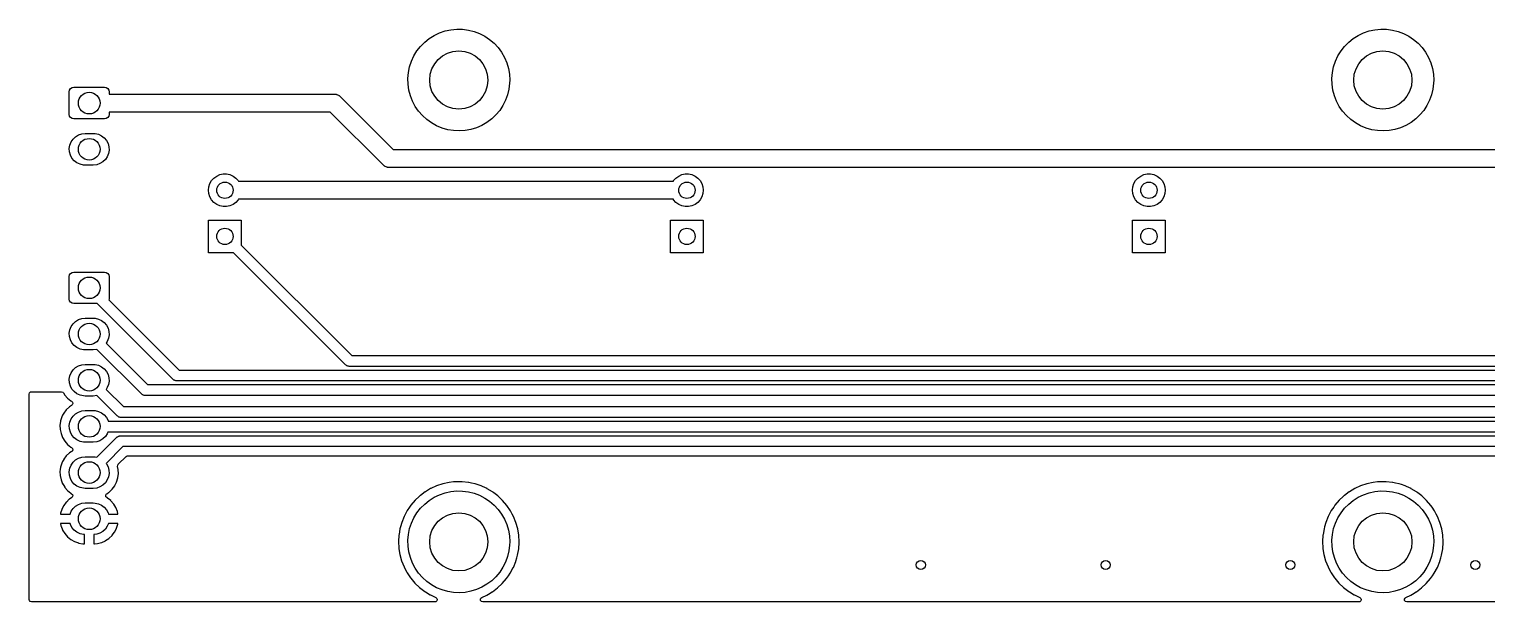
# Model space of a CAD drawing. Extents: x 14 to 417, y -139 to -108.
# Drawn here: x 14.5 to 94.6, y -139.2 to -107.7 of the extents above; entities that cross this region are included whole.
import ezdxf

# ---------------------------------------------------------------- set-up
doc = ezdxf.new("R2010")
doc.units = 0
doc.layers.add('BLACK', color=7, linetype='CONTINUOUS')

msp = doc.modelspace()

# ---------------------------------------------------------------- linework, layer by layer
at = {"layer": 'BLACK', "linetype": 'CONTINUOUS'}
for p, q in [((36.478, -108.208), (36.7511, -108.036)), ((36.7511, -108.036), (37.042, -107.898)), ((37.042, -107.898), (37.347, -107.793)), ((37.347, -107.793), (37.662, -107.724)), ((37.662, -107.724), (37.9827, -107.692)), ((37.9827, -107.692), (38.3051, -107.698)), ((38.3051, -107.698), (38.6247, -107.74)), ((38.6247, -107.74), (38.9373, -107.818)), ((38.9373, -107.818), (39.2389, -107.932)), ((39.2389, -107.932), (39.5253, -108.08)), ((39.5253, -108.08), (39.7929, -108.26)), ((87.278, -108.208), (87.5511, -108.036)), ((87.5511, -108.036), (87.842, -107.898)), ((87.842, -107.898), (88.147, -107.793)), ((88.147, -107.793), (88.462, -107.724)), ((88.462, -107.724), (88.7827, -107.692)), ((88.7827, -107.692), (89.1051, -107.698)), ((89.1051, -107.698), (89.4247, -107.74)), ((89.4247, -107.74), (89.7373, -107.818)), ((89.7373, -107.818), (90.0389, -107.932)), ((90.0389, -107.932), (90.3253, -108.08)), ((90.3253, -108.08), (90.5929, -108.26)), ((35.6323, -109.167), (35.8008, -108.892)), ((35.8008, -108.892), (35.9997, -108.638)), ((35.9997, -108.638), (36.2264, -108.409)), ((36.2264, -108.409), (36.478, -108.208)), ((39.7929, -108.26), (40.038, -108.469)), ((40.038, -108.469), (40.2574, -108.705)), ((40.2574, -108.705), (40.4483, -108.965)), ((40.4483, -108.965), (40.608, -109.245)), ((86.4323, -109.167), (86.6008, -108.892)), ((86.6008, -108.892), (86.7997, -108.638)), ((86.7997, -108.638), (87.0264, -108.409)), ((87.0264, -108.409), (87.278, -108.208)), ((90.5929, -108.26), (90.838, -108.469)), ((90.838, -108.469), (91.0574, -108.705)), ((91.0574, -108.705), (91.2483, -108.965)), ((91.2483, -108.965), (91.408, -109.245)), ((35.33, -110.081), (35.3954, -109.765)), ((35.3954, -109.765), (35.4966, -109.459)), ((35.4966, -109.459), (35.6323, -109.167)), ((40.608, -109.245), (40.7345, -109.542)), ((40.7345, -109.542), (40.826, -109.851)), ((86.13, -110.081), (86.1954, -109.765)), ((86.1954, -109.765), (86.2966, -109.459)), ((86.2966, -109.459), (86.4323, -109.167)), ((91.408, -109.245), (91.5345, -109.542)), ((91.5345, -109.542), (91.626, -109.851)), ((35.3014, -110.402), (35.33, -110.081)), ((35.3098, -110.724), (35.3014, -110.402)), ((40.826, -109.851), (40.8814, -110.168)), ((40.8814, -110.168), (40.9, -110.49)), ((40.9, -110.49), (40.8945, -110.666)), ((86.1014, -110.402), (86.13, -110.081)), ((86.1098, -110.724), (86.1014, -110.402)), ((91.626, -109.851), (91.6814, -110.168)), ((91.6814, -110.168), (91.7, -110.49)), ((91.7, -110.49), (91.6945, -110.666)), ((16.685, -111.14), (16.704, -111.044)), ((16.685, -112.38), (16.685, -111.14)), ((16.704, -111.044), (16.7582, -110.963)), ((16.7582, -110.963), (16.8393, -110.909)), ((16.8393, -110.909), (16.935, -110.89)), ((16.935, -110.89), (18.625, -110.89)), ((18.625, -110.89), (18.7207, -110.909)), ((18.7207, -110.909), (18.8018, -110.963)), ((18.8018, -110.963), (18.856, -111.044)), ((18.856, -111.044), (18.875, -111.14)), ((18.875, -111.14), (18.875, -111.26)), ((18.875, -111.26), (31.242, -111.26)), ((31.242, -111.26), (31.2481, -111.26)), ((31.2481, -111.26), (31.2985, -111.268)), ((31.2985, -111.268), (31.3494, -111.272)), ((31.3494, -111.272), (31.3683, -111.279)), ((31.3683, -111.279), (31.3882, -111.282)), ((31.3882, -111.282), (31.4344, -111.304)), ((31.4344, -111.304), (31.4821, -111.321)), ((31.4821, -111.321), (31.4983, -111.334)), ((31.4983, -111.334), (31.5165, -111.342)), ((31.5165, -111.342), (31.5547, -111.376)), ((31.5547, -111.376), (31.5956, -111.406)), ((35.3552, -111.043), (35.3098, -110.724)), ((35.437, -111.355), (35.3552, -111.043)), ((35.5541, -111.656), (35.437, -111.355)), ((40.7805, -111.299), (40.6697, -111.602)), ((40.8557, -110.986), (40.7805, -111.299)), ((40.8945, -110.666), (40.8557, -110.986)), ((86.1552, -111.043), (86.1098, -110.724)), ((86.237, -111.355), (86.1552, -111.043)), ((86.3541, -111.656), (86.237, -111.355)), ((91.5805, -111.299), (91.4697, -111.602)), ((91.6557, -110.986), (91.5805, -111.299)), ((91.6945, -110.666), (91.6557, -110.986)), ((31.5956, -111.406), (34.4971, -114.308)), ((35.705, -111.94), (35.5541, -111.656)), ((35.8876, -112.206), (35.705, -111.94)), ((40.3479, -112.159), (40.1411, -112.407)), ((40.5249, -111.89), (40.3479, -112.159)), ((40.6697, -111.602), (40.5249, -111.89)), ((86.505, -111.94), (86.3541, -111.656)), ((86.6876, -112.206), (86.505, -111.94)), ((91.1479, -112.159), (90.9411, -112.407)), ((91.3249, -111.89), (91.1479, -112.159)), ((91.4697, -111.602), (91.3249, -111.89)), ((16.704, -112.476), (16.685, -112.38)), ((16.7582, -112.557), (16.704, -112.476)), ((16.8393, -112.611), (16.7582, -112.557)), ((16.935, -112.63), (16.8393, -112.611)), ((18.625, -112.63), (16.935, -112.63)), ((18.7207, -112.611), (18.625, -112.63)), ((18.8018, -112.557), (18.7207, -112.611)), ((18.856, -112.476), (18.8018, -112.557)), ((18.875, -112.38), (18.856, -112.476)), ((31.0349, -112.26), (18.875, -112.26)), ((18.875, -112.26), (18.875, -112.38)), ((33.9364, -115.162), (31.0349, -112.26)), ((36.0995, -112.449), (35.8876, -112.206)), ((36.3379, -112.666), (36.0995, -112.449)), ((36.5997, -112.854), (36.3379, -112.666)), ((36.8814, -113.011), (36.5997, -112.854)), ((39.3712, -112.985), (39.076, -113.114)), ((39.6495, -112.822), (39.3712, -112.985)), ((39.9073, -112.629), (39.6495, -112.822)), ((40.1411, -112.407), (39.9073, -112.629)), ((86.8995, -112.449), (86.6876, -112.206)), ((87.1379, -112.666), (86.8995, -112.449)), ((87.3997, -112.854), (87.1379, -112.666)), ((87.6814, -113.011), (87.3997, -112.854)), ((90.1712, -112.985), (89.876, -113.114)), ((90.4495, -112.822), (90.1712, -112.985)), ((90.7073, -112.629), (90.4495, -112.822)), ((90.9411, -112.407), (90.7073, -112.629)), ((16.7868, -113.892), (16.8925, -113.736)), ((16.8925, -113.736), (17.029, -113.607)), ((17.029, -113.607), (17.1901, -113.51)), ((17.1901, -113.51), (17.3682, -113.45)), ((17.3682, -113.45), (17.555, -113.43)), ((17.555, -113.43), (18.005, -113.43)), ((18.005, -113.43), (18.102, -113.435)), ((18.102, -113.435), (18.2854, -113.476)), ((18.2854, -113.476), (18.4557, -113.556)), ((18.4557, -113.556), (18.605, -113.67)), ((18.605, -113.67), (18.7263, -113.814)), ((37.1792, -113.134), (36.8814, -113.011)), ((37.4892, -113.223), (37.1792, -113.134)), ((37.8073, -113.275), (37.4892, -113.223)), ((38.1293, -113.29), (37.8073, -113.275)), ((38.4509, -113.268), (38.1293, -113.29)), ((38.7679, -113.209), (38.4509, -113.268)), ((39.076, -113.114), (38.7679, -113.209)), ((87.9792, -113.134), (87.6814, -113.011)), ((88.2892, -113.223), (87.9792, -113.134)), ((88.6073, -113.275), (88.2892, -113.223)), ((88.9293, -113.29), (88.6073, -113.275)), ((89.2509, -113.268), (88.9293, -113.29)), ((89.5679, -113.209), (89.2509, -113.268)), ((89.876, -113.114), (89.5679, -113.209)), ((16.6864, -114.251), (16.717, -114.066)), ((16.6962, -114.439), (16.6864, -114.251)), ((16.7461, -114.62), (16.6962, -114.439)), ((16.717, -114.066), (16.7868, -113.892)), ((18.7263, -113.814), (18.8139, -113.98)), ((18.843, -114.534), (18.7732, -114.708)), ((18.8139, -113.98), (18.8638, -114.161)), ((18.8736, -114.349), (18.843, -114.534)), ((18.8638, -114.161), (18.8736, -114.349)), ((34.4971, -114.308), (363.267, -114.308)), ((16.8337, -114.786), (16.7461, -114.62)), ((16.955, -114.93), (16.8337, -114.786)), ((17.1043, -115.044), (16.955, -114.93)), ((17.2746, -115.124), (17.1043, -115.044)), ((17.458, -115.165), (17.2746, -115.124)), ((17.555, -115.17), (17.458, -115.165)), ((18.005, -115.17), (17.555, -115.17)), ((18.1918, -115.15), (18.005, -115.17)), ((18.3699, -115.09), (18.1918, -115.15)), ((18.531, -114.993), (18.3699, -115.09)), ((18.6675, -114.864), (18.531, -114.993)), ((18.7732, -114.708), (18.6675, -114.864)), ((33.9773, -115.192), (33.9364, -115.162)), ((34.0155, -115.226), (33.9773, -115.192)), ((34.0337, -115.234), (34.0155, -115.226)), ((34.0499, -115.247), (34.0337, -115.234)), ((34.0976, -115.264), (34.0499, -115.247)), ((34.1438, -115.286), (34.0976, -115.264)), ((34.1637, -115.289), (34.1438, -115.286)), ((34.1826, -115.296), (34.1637, -115.289)), ((34.2335, -115.3), (34.1826, -115.296)), ((34.2839, -115.308), (34.2335, -115.3)), ((34.29, -115.308), (34.2839, -115.308)), ((363.474, -115.308), (34.29, -115.308)), ((24.3587, -116.364), (24.4168, -116.185)), ((24.4168, -116.185), (24.5109, -116.022)), ((24.5109, -116.022), (24.6368, -115.882)), ((24.6368, -115.882), (24.789, -115.772)), ((24.789, -115.772), (24.9609, -115.695)), ((24.9609, -115.695), (25.145, -115.656)), ((25.145, -115.656), (25.3331, -115.656)), ((25.3331, -115.656), (25.5171, -115.695)), ((25.5171, -115.695), (25.689, -115.772)), ((25.689, -115.772), (25.8412, -115.882)), ((25.8412, -115.882), (25.9671, -116.022)), ((25.9671, -116.022), (25.9839, -116.051)), ((25.9839, -116.051), (49.8942, -116.051)), ((49.8942, -116.051), (49.9109, -116.022)), ((49.9109, -116.022), (50.0368, -115.882)), ((50.0368, -115.882), (50.189, -115.772)), ((50.189, -115.772), (50.3609, -115.695)), ((50.3609, -115.695), (50.545, -115.656)), ((50.545, -115.656), (50.7331, -115.656)), ((50.7331, -115.656), (50.9171, -115.695)), ((50.9171, -115.695), (51.089, -115.772)), ((51.089, -115.772), (51.2413, -115.882)), ((51.2413, -115.882), (51.3671, -116.022)), ((51.3671, -116.022), (51.4612, -116.185)), ((51.4612, -116.185), (51.5194, -116.364)), ((75.1587, -116.364), (75.2168, -116.185)), ((75.2168, -116.185), (75.3109, -116.022)), ((75.3109, -116.022), (75.4368, -115.882)), ((75.4368, -115.882), (75.589, -115.772)), ((75.589, -115.772), (75.7609, -115.695)), ((75.7609, -115.695), (75.945, -115.656)), ((75.945, -115.656), (76.1331, -115.656)), ((76.1331, -115.656), (76.3171, -115.695)), ((76.3171, -115.695), (76.489, -115.772)), ((76.489, -115.772), (76.6412, -115.882)), ((76.6412, -115.882), (76.7671, -116.022)), ((76.7671, -116.022), (76.8612, -116.185)), ((76.8612, -116.185), (76.9194, -116.364)), ((24.339, -116.551), (24.3587, -116.364)), ((24.3587, -116.738), (24.339, -116.551)), ((24.4168, -116.917), (24.3587, -116.738)), ((24.5109, -117.08), (24.4168, -116.917)), ((51.4612, -116.917), (51.3671, -117.08)), ((51.5194, -116.738), (51.4612, -116.917)), ((51.5194, -116.364), (51.539, -116.551)), ((51.539, -116.551), (51.5194, -116.738)), ((75.139, -116.551), (75.1587, -116.364)), ((75.1587, -116.738), (75.139, -116.551)), ((75.2168, -116.917), (75.1587, -116.738)), ((75.3109, -117.08), (75.2168, -116.917)), ((76.8612, -116.917), (76.7671, -117.08)), ((76.9194, -116.738), (76.8612, -116.917)), ((76.9194, -116.364), (76.939, -116.551)), ((76.939, -116.551), (76.9194, -116.738)), ((24.6368, -117.22), (24.5109, -117.08)), ((24.789, -117.33), (24.6368, -117.22)), ((24.9609, -117.407), (24.789, -117.33)), ((25.145, -117.446), (24.9609, -117.407)), ((25.3331, -117.446), (25.145, -117.446)), ((25.5171, -117.407), (25.3331, -117.446)), ((25.689, -117.33), (25.5171, -117.407)), ((25.8412, -117.22), (25.689, -117.33)), ((25.9671, -117.08), (25.8412, -117.22)), ((25.9839, -117.051), (25.9671, -117.08)), ((49.8942, -117.051), (25.9839, -117.051)), ((49.9109, -117.08), (49.8942, -117.051)), ((50.0368, -117.22), (49.9109, -117.08)), ((50.189, -117.33), (50.0368, -117.22)), ((50.3609, -117.407), (50.189, -117.33)), ((50.545, -117.446), (50.3609, -117.407)), ((50.7331, -117.446), (50.545, -117.446)), ((50.9171, -117.407), (50.7331, -117.446)), ((51.089, -117.33), (50.9171, -117.407)), ((51.2413, -117.22), (51.089, -117.33)), ((51.3671, -117.08), (51.2413, -117.22)), ((75.4368, -117.22), (75.3109, -117.08)), ((75.589, -117.33), (75.4368, -117.22)), ((75.7609, -117.407), (75.589, -117.33)), ((75.945, -117.446), (75.7609, -117.407)), ((76.1331, -117.446), (75.945, -117.446)), ((76.3171, -117.407), (76.1331, -117.446)), ((76.489, -117.33), (76.3171, -117.407)), ((76.6412, -117.22), (76.489, -117.33)), ((76.7671, -117.08), (76.6412, -117.22)), ((24.339, -119.991), (24.339, -118.191)), ((24.339, -118.191), (26.139, -118.191)), ((26.139, -118.191), (26.139, -119.567)), ((49.739, -119.991), (49.739, -118.191)), ((49.739, -118.191), (51.539, -118.191)), ((51.539, -118.191), (51.539, -119.991)), ((75.139, -119.991), (75.139, -118.191)), ((75.139, -118.191), (76.939, -118.191)), ((76.939, -118.191), (76.939, -119.991)), ((25.7148, -119.991), (24.339, -119.991)), ((31.8779, -126.154), (25.7148, -119.991)), ((26.139, -119.567), (32.2143, -125.642)), ((51.539, -119.991), (49.739, -119.991)), ((76.939, -119.991), (75.139, -119.991)), ((16.685, -121.3), (16.704, -121.204)), ((16.685, -122.54), (16.685, -121.3)), ((16.704, -121.204), (16.7582, -121.123)), ((16.7582, -121.123), (16.8393, -121.069)), ((16.8393, -121.069), (16.935, -121.05)), ((16.935, -121.05), (18.625, -121.05)), ((18.625, -121.05), (18.7207, -121.069)), ((18.7207, -121.069), (18.8018, -121.123)), ((18.8018, -121.123), (18.856, -121.204)), ((18.856, -121.204), (18.875, -121.3)), ((18.875, -121.3), (18.875, -122.54)), ((16.704, -122.636), (16.685, -122.54)), ((18.875, -122.54), (18.8666, -122.582)), ((18.8666, -122.582), (22.7258, -126.441)), ((16.7582, -122.717), (16.704, -122.636)), ((16.8393, -122.771), (16.7582, -122.717)), ((16.935, -122.79), (16.8393, -122.771)), ((18.2257, -122.79), (16.935, -122.79)), ((22.3894, -126.954), (18.2257, -122.79)), ((16.717, -124.226), (16.7868, -124.052)), ((16.7868, -124.052), (16.8925, -123.896)), ((16.8925, -123.896), (17.029, -123.767)), ((17.029, -123.767), (17.1901, -123.67)), ((17.1901, -123.67), (17.3682, -123.61)), ((17.3682, -123.61), (17.555, -123.59)), ((17.555, -123.59), (18.005, -123.59)), ((18.005, -123.59), (18.102, -123.595)), ((18.102, -123.595), (18.2854, -123.636)), ((18.2854, -123.636), (18.4557, -123.716)), ((18.4557, -123.716), (18.605, -123.83)), ((18.605, -123.83), (18.7263, -123.974)), ((18.7263, -123.974), (18.8139, -124.14)), ((18.8139, -124.14), (18.8638, -124.321)), ((16.6864, -124.411), (16.717, -124.226)), ((16.6962, -124.599), (16.6864, -124.411)), ((16.7461, -124.78), (16.6962, -124.599)), ((16.8337, -124.946), (16.7461, -124.78)), ((16.955, -125.09), (16.8337, -124.946)), ((18.7732, -124.868), (18.7082, -124.964)), ((18.7082, -124.964), (20.9853, -127.241)), ((18.843, -124.694), (18.7732, -124.868)), ((18.8736, -124.509), (18.843, -124.694)), ((18.8638, -124.321), (18.8736, -124.509)), ((17.1043, -125.204), (16.955, -125.09)), ((17.2746, -125.284), (17.1043, -125.204)), ((17.458, -125.325), (17.2746, -125.284)), ((17.555, -125.33), (17.458, -125.325)), ((18.005, -125.33), (17.555, -125.33)), ((18.1918, -125.31), (18.005, -125.33)), ((18.202, -125.306), (18.1918, -125.31)), ((20.6489, -127.753), (18.202, -125.306)), ((32.2143, -125.642), (213.826, -125.642)), ((16.717, -126.766), (16.7868, -126.592)), ((16.7868, -126.592), (16.8925, -126.436)), ((16.8925, -126.436), (17.029, -126.307)), ((17.029, -126.307), (17.1901, -126.21)), ((17.1901, -126.21), (17.3682, -126.15)), ((17.3682, -126.15), (17.555, -126.13)), ((17.555, -126.13), (18.005, -126.13)), ((18.005, -126.13), (18.102, -126.135)), ((18.102, -126.135), (18.2854, -126.176)), ((18.2854, -126.176), (18.4557, -126.256)), ((18.4557, -126.256), (18.605, -126.37)), ((18.605, -126.37), (18.7263, -126.514)), ((18.7263, -126.514), (18.8139, -126.68)), ((22.7258, -126.441), (202.454, -126.441)), ((31.9054, -126.173), (31.8779, -126.154)), ((31.9297, -126.196), (31.9054, -126.173)), ((31.9503, -126.204), (31.9297, -126.196)), ((31.9685, -126.216), (31.9503, -126.204)), ((32.0009, -126.224), (31.9685, -126.216)), ((32.0318, -126.236), (32.0009, -126.224)), ((32.0677, -126.24), (32.0318, -126.236)), ((32.0754, -126.242), (32.0677, -126.24)), ((32.08, -126.241), (32.0754, -126.242)), ((32.0901, -126.242), (32.08, -126.241)), ((213.702, -126.242), (32.0901, -126.242)), ((16.6864, -126.951), (16.717, -126.766)), ((16.6962, -127.139), (16.6864, -126.951)), ((16.7461, -127.32), (16.6962, -127.139)), ((16.8337, -127.486), (16.7461, -127.32)), ((18.7732, -127.408), (18.7082, -127.504)), ((18.843, -127.234), (18.7732, -127.408)), ((18.8139, -126.68), (18.8638, -126.861)), ((18.8736, -127.049), (18.843, -127.234)), ((18.8638, -126.861), (18.8736, -127.049)), ((20.9853, -127.241), (106.467, -127.241)), ((22.4168, -126.972), (22.3894, -126.954)), ((22.4412, -126.995), (22.4168, -126.972)), ((22.4617, -127.003), (22.4412, -126.995)), ((22.48, -127.016), (22.4617, -127.003)), ((22.5123, -127.023), (22.48, -127.016)), ((22.5432, -127.036), (22.5123, -127.023)), ((22.5791, -127.039), (22.5432, -127.036)), ((22.5868, -127.041), (22.5791, -127.039)), ((22.5914, -127.041), (22.5868, -127.041)), ((22.6015, -127.041), (22.5914, -127.041)), ((202.33, -127.041), (22.6015, -127.041)), ((14.4785, -127.761), (14.4985, -127.693)), ((14.4785, -139.065), (14.4785, -127.761)), ((14.4985, -127.693), (14.5522, -127.646)), ((14.5522, -127.646), (14.6045, -127.635)), ((14.6045, -127.635), (16.2569, -127.635)), ((16.2569, -127.635), (16.325, -127.655)), ((16.325, -127.655), (16.3646, -127.696)), ((16.3646, -127.696), (16.4372, -127.815)), ((16.4372, -127.815), (16.5905, -127.992)), ((16.5905, -127.992), (16.7714, -128.14)), ((16.7714, -128.14), (16.776, -128.143)), ((16.776, -128.143), (16.776, -128.143)), ((16.776, -128.143), (16.8085, -128.161)), ((16.8085, -128.161), (16.8578, -128.212)), ((16.955, -127.63), (16.8337, -127.486)), ((16.8578, -128.212), (16.8717, -128.282)), ((17.1043, -127.744), (16.955, -127.63)), ((17.2746, -127.824), (17.1043, -127.744)), ((17.458, -127.865), (17.2746, -127.824)), ((17.555, -127.87), (17.458, -127.865)), ((18.005, -127.87), (17.555, -127.87)), ((18.1918, -127.85), (18.005, -127.87)), ((18.202, -127.846), (18.1918, -127.85)), ((19.3217, -128.966), (18.202, -127.846)), ((18.7082, -127.504), (19.6581, -128.454)), ((20.6763, -127.772), (20.6489, -127.753)), ((20.7007, -127.795), (20.6763, -127.772)), ((20.7212, -127.803), (20.7007, -127.795)), ((20.7395, -127.815), (20.7212, -127.803)), ((20.7718, -127.823), (20.7395, -127.815)), ((20.8027, -127.835), (20.7718, -127.823)), ((20.8386, -127.839), (20.8027, -127.835)), ((20.8463, -127.841), (20.8386, -127.839)), ((20.8509, -127.84), (20.8463, -127.841)), ((20.861, -127.841), (20.8509, -127.84)), ((106.192, -127.841), (20.861, -127.841)), ((16.2732, -129.019), (16.2038, -129.243)), ((16.3188, -128.93), (16.2732, -129.019)), ((16.3768, -128.816), (16.3188, -128.93)), ((16.3792, -128.811), (16.3768, -128.816)), ((16.3768, -128.816), (16.3768, -128.816)), ((16.5188, -128.623), (16.3792, -128.811)), ((16.6881, -128.462), (16.5188, -128.623)), ((16.8011, -128.386), (16.6881, -128.462)), ((16.7868, -129.132), (16.8925, -128.976)), ((16.8165, -128.375), (16.8011, -128.386)), ((16.8457, -128.348), (16.8165, -128.375)), ((16.8717, -128.282), (16.8457, -128.348)), ((16.8925, -128.976), (17.029, -128.847)), ((17.029, -128.847), (17.1901, -128.75)), ((17.1901, -128.75), (17.3682, -128.69)), ((17.3682, -128.69), (17.555, -128.67)), ((17.555, -128.67), (18.005, -128.67)), ((18.005, -128.67), (18.102, -128.675)), ((18.102, -128.675), (18.2854, -128.716)), ((18.2854, -128.716), (18.4557, -128.796)), ((18.4557, -128.796), (18.605, -128.91)), ((18.605, -128.91), (18.7263, -129.054)), ((19.3491, -128.985), (19.3217, -128.966)), ((19.3735, -129.007), (19.3491, -128.985)), ((19.394, -129.016), (19.3735, -129.007)), ((19.4123, -129.028), (19.394, -129.016)), ((19.6581, -128.454), (96.0347, -128.454)), ((16.1861, -129.377), (16.1731, -129.475)), ((16.1731, -129.475), (16.1818, -129.709)), ((16.1818, -129.709), (16.2299, -129.938)), ((16.2031, -129.248), (16.1861, -129.377)), ((16.2038, -129.243), (16.2031, -129.248)), ((16.2031, -129.248), (16.2031, -129.248)), ((16.6864, -129.491), (16.717, -129.306)), ((16.6962, -129.679), (16.6864, -129.491)), ((16.7461, -129.86), (16.6962, -129.679)), ((16.717, -129.306), (16.7868, -129.132)), ((18.7263, -129.054), (18.8139, -129.22)), ((18.8139, -129.22), (18.8232, -129.253)), ((18.8232, -129.253), (116.396, -129.253)), ((19.4446, -129.036), (19.4123, -129.028)), ((19.4755, -129.048), (19.4446, -129.036)), ((19.5114, -129.052), (19.4755, -129.048)), ((19.5191, -129.053), (19.5114, -129.052)), ((19.5238, -129.053), (19.5191, -129.053)), ((19.5338, -129.054), (19.5238, -129.053)), ((116.068, -129.054), (19.5338, -129.054)), ((16.2299, -129.938), (16.3158, -130.155)), ((16.3158, -130.155), (16.4372, -130.355)), ((16.4372, -130.355), (16.5905, -130.532)), ((16.5905, -130.532), (16.7714, -130.68)), ((16.8337, -130.026), (16.7461, -129.86)), ((16.955, -130.17), (16.8337, -130.026)), ((17.1043, -130.284), (16.955, -130.17)), ((17.2746, -130.364), (17.1043, -130.284)), ((17.458, -130.405), (17.2746, -130.364)), ((17.555, -130.41), (17.458, -130.405)), ((18.005, -130.41), (17.555, -130.41)), ((18.1918, -130.39), (18.005, -130.41)), ((18.3699, -130.33), (18.1918, -130.39)), ((18.1987, -131.237), (19.2951, -130.141)), ((18.531, -130.233), (18.3699, -130.33)), ((18.6675, -130.104), (18.531, -130.233)), ((18.7732, -129.948), (18.6675, -130.104)), ((18.8112, -129.853), (18.7732, -129.948)), ((116.682, -129.853), (18.8112, -129.853)), ((19.2951, -130.141), (19.3029, -130.134)), ((19.3029, -130.134), (19.3057, -130.131)), ((19.3057, -130.131), (19.3125, -130.126)), ((19.3125, -130.126), (19.3403, -130.104)), ((19.3403, -130.104), (19.3709, -130.09)), ((19.3709, -130.09), (19.3992, -130.073)), ((19.3992, -130.073), (19.4209, -130.069)), ((19.4209, -130.069), (19.4412, -130.06)), ((19.4412, -130.06), (19.4745, -130.059)), ((19.4745, -130.059), (19.5072, -130.053)), ((19.5072, -130.053), (126.975, -130.053)), ((16.3768, -131.356), (16.3188, -131.47)), ((16.3792, -131.351), (16.3768, -131.356)), ((16.3768, -131.356), (16.3768, -131.356)), ((16.5188, -131.163), (16.3792, -131.351)), ((16.6881, -131.002), (16.5188, -131.163)), ((16.7841, -130.937), (16.6881, -131.002)), ((16.7714, -130.68), (16.776, -130.683)), ((16.776, -130.683), (16.776, -130.683)), ((16.776, -130.683), (16.8085, -130.701)), ((16.8165, -130.915), (16.7841, -130.937)), ((16.8085, -130.701), (16.8578, -130.752)), ((16.8457, -130.888), (16.8165, -130.915)), ((16.8717, -130.822), (16.8457, -130.888)), ((16.8578, -130.752), (16.8717, -130.822)), ((16.8925, -131.516), (17.029, -131.387)), ((17.029, -131.387), (17.1901, -131.29)), ((17.1901, -131.29), (17.3682, -131.23)), ((17.3682, -131.23), (17.555, -131.21)), ((17.555, -131.21), (18.005, -131.21)), ((18.005, -131.21), (18.102, -131.215)), ((18.102, -131.215), (18.1987, -131.237)), ((19.6315, -130.653), (18.71, -131.574)), ((19.3768, -131.627), (19.8052, -131.198)), ((126.7, -130.653), (19.6315, -130.653)), ((19.8052, -131.198), (19.8675, -131.164)), ((19.8675, -131.164), (19.8943, -131.161)), ((19.8943, -131.161), (126.066, -131.161)), ((16.1861, -131.917), (16.1731, -132.015)), ((16.1731, -132.015), (16.1818, -132.249)), ((16.2031, -131.788), (16.1861, -131.917)), ((16.2038, -131.783), (16.2031, -131.788)), ((16.2031, -131.788), (16.2031, -131.788)), ((16.2732, -131.559), (16.2038, -131.783)), ((16.3188, -131.47), (16.2732, -131.559)), ((16.6864, -132.031), (16.717, -131.846)), ((16.6962, -132.219), (16.6864, -132.031)), ((16.7461, -132.4), (16.6962, -132.219)), ((16.717, -131.846), (16.7868, -131.672)), ((16.7868, -131.672), (16.8925, -131.516)), ((18.71, -131.574), (18.7263, -131.594)), ((18.7263, -131.594), (18.8139, -131.76)), ((18.8139, -131.76), (18.8638, -131.941)), ((18.8736, -132.129), (18.843, -132.314)), ((18.8638, -131.941), (18.8736, -132.129)), ((19.3425, -131.742), (19.3481, -131.671)), ((19.3782, -131.911), (19.3425, -131.742)), ((19.3481, -131.671), (19.3768, -131.627)), ((19.3732, -132.249), (19.3862, -132.15)), ((19.3869, -132.145), (19.3782, -131.911)), ((19.3862, -132.15), (19.3869, -132.145)), ((19.3862, -132.15), (19.3862, -132.15)), ((16.1818, -132.249), (16.2299, -132.478)), ((16.2299, -132.478), (16.3158, -132.695)), ((16.3158, -132.695), (16.3221, -132.705)), ((16.3221, -132.705), (16.4333, -132.889)), ((16.4333, -132.889), (16.4372, -132.895)), ((16.4372, -132.895), (16.5905, -133.072)), ((16.8337, -132.566), (16.7461, -132.4)), ((16.955, -132.71), (16.8337, -132.566)), ((17.1043, -132.824), (16.955, -132.71)), ((17.2746, -132.904), (17.1043, -132.824)), ((17.458, -132.945), (17.2746, -132.904)), ((17.555, -132.95), (17.458, -132.945)), ((18.005, -132.95), (17.555, -132.95)), ((18.1918, -132.93), (18.005, -132.95)), ((18.3699, -132.87), (18.1918, -132.93)), ((18.531, -132.773), (18.3699, -132.87)), ((18.6675, -132.644), (18.531, -132.773)), ((18.7732, -132.488), (18.6675, -132.644)), ((18.843, -132.314), (18.7732, -132.488)), ((18.9624, -133.072), (19.0412, -132.997)), ((19.0412, -132.997), (19.1808, -132.809)), ((19.1808, -132.809), (19.194, -132.783)), ((19.194, -132.783), (19.2844, -132.605)), ((19.2844, -132.605), (19.2868, -132.6)), ((19.2844, -132.605), (19.2844, -132.605)), ((19.2868, -132.6), (19.3562, -132.377)), ((19.3562, -132.377), (19.3732, -132.249)), ((36.5518, -132.961), (36.2677, -133.131)), ((36.5547, -132.959), (36.5518, -132.961)), ((36.5518, -132.961), (36.5518, -132.961)), ((36.8716, -132.813), (36.5547, -132.959)), ((36.8772, -132.811), (36.8716, -132.813)), ((36.8803, -132.809), (36.8772, -132.811)), ((36.8772, -132.811), (36.8772, -132.811)), ((37.2201, -132.696), (36.8803, -132.809)), ((37.5703, -132.619), (37.2201, -132.696)), ((37.5736, -132.619), (37.5703, -132.619)), ((37.8134, -132.593), (37.5736, -132.619)), ((37.5736, -132.619), (37.5736, -132.619)), ((37.9266, -132.581), (37.8134, -132.593)), ((38.1121, -132.582), (37.9266, -132.581)), ((38.2816, -132.582), (38.1121, -132.582)), ((38.285, -132.582), (38.2816, -132.582)), ((38.2816, -132.582), (38.2816, -132.582)), ((38.2883, -132.582), (38.285, -132.582)), ((38.6378, -132.621), (38.2883, -132.582)), ((38.2883, -132.582), (38.2883, -132.582)), ((38.6412, -132.621), (38.6378, -132.621)), ((38.6378, -132.621), (38.6378, -132.621)), ((38.6445, -132.622), (38.6412, -132.621)), ((38.7927, -132.655), (38.6445, -132.622)), ((38.6445, -132.622), (38.6445, -132.622)), ((38.991, -132.699), (38.7927, -132.655)), ((38.9943, -132.7), (38.991, -132.699)), ((39.1173, -132.741), (38.9943, -132.7)), ((38.9943, -132.7), (38.9943, -132.7)), ((39.3305, -132.814), (39.1173, -132.741)), ((39.3336, -132.815), (39.3305, -132.814)), ((39.3967, -132.844), (39.3336, -132.815)), ((39.3336, -132.815), (39.3336, -132.815)), ((39.6555, -132.964), (39.3967, -132.844)), ((39.6584, -132.966), (39.6555, -132.964)), ((39.9595, -133.148), (39.6584, -132.966)), ((39.6584, -132.966), (39.6584, -132.966)), ((87.3518, -132.961), (87.0677, -133.131)), ((87.3547, -132.959), (87.3518, -132.961)), ((87.3518, -132.961), (87.3518, -132.961)), ((87.6716, -132.813), (87.3547, -132.959)), ((87.6772, -132.811), (87.6716, -132.813)), ((87.6803, -132.809), (87.6772, -132.811)), ((87.6772, -132.811), (87.6772, -132.811)), ((88.0201, -132.696), (87.6803, -132.809)), ((88.3703, -132.619), (88.0201, -132.696)), ((88.3736, -132.619), (88.3703, -132.619)), ((88.6134, -132.593), (88.3736, -132.619)), ((88.3736, -132.619), (88.3736, -132.619)), ((88.7266, -132.581), (88.6134, -132.593)), ((88.9121, -132.582), (88.7266, -132.581)), ((89.0816, -132.582), (88.9121, -132.582)), ((89.085, -132.582), (89.0816, -132.582)), ((89.0816, -132.582), (89.0816, -132.582)), ((89.0883, -132.582), (89.085, -132.582)), ((89.4378, -132.621), (89.0883, -132.582)), ((89.0883, -132.582), (89.0883, -132.582)), ((89.4412, -132.621), (89.4378, -132.621)), ((89.4378, -132.621), (89.4378, -132.621)), ((89.4445, -132.622), (89.4412, -132.621)), ((89.5927, -132.655), (89.4445, -132.622)), ((89.4445, -132.622), (89.4445, -132.622)), ((89.791, -132.699), (89.5927, -132.655)), ((89.7942, -132.7), (89.791, -132.699)), ((89.7943, -132.7), (89.7942, -132.7)), ((89.9173, -132.741), (89.7943, -132.7)), ((90.1305, -132.814), (89.9173, -132.741)), ((90.1336, -132.815), (90.1305, -132.814)), ((90.1967, -132.844), (90.1336, -132.815)), ((90.1336, -132.815), (90.1336, -132.815)), ((90.4555, -132.964), (90.1967, -132.844)), ((90.4584, -132.966), (90.4555, -132.964)), ((90.7595, -133.148), (90.4584, -132.966)), ((90.4584, -132.966), (90.4584, -132.966)), ((16.516, -133.708), (16.3828, -133.887)), ((16.5231, -133.7), (16.516, -133.708)), ((16.6846, -133.546), (16.5231, -133.7)), ((16.5905, -133.072), (16.7714, -133.22)), ((16.6928, -133.539), (16.6846, -133.546)), ((16.817, -133.456), (16.6928, -133.539)), ((16.7714, -133.22), (16.776, -133.223)), ((16.776, -133.223), (16.776, -133.223)), ((16.776, -133.223), (16.809, -133.242)), ((16.809, -133.242), (16.8583, -133.293)), ((16.8462, -133.428), (16.817, -133.456)), ((16.8722, -133.362), (16.8462, -133.428)), ((16.8583, -133.293), (16.8722, -133.362)), ((17.029, -133.927), (17.1901, -133.83)), ((17.1901, -133.83), (17.3682, -133.77)), ((17.3682, -133.77), (17.555, -133.75)), ((17.555, -133.75), (18.005, -133.75)), ((18.005, -133.75), (18.102, -133.755)), ((18.102, -133.755), (18.2854, -133.796)), ((18.2854, -133.796), (18.4557, -133.876)), ((18.6879, -133.338), (18.7138, -133.272)), ((18.7017, -133.408), (18.6879, -133.338)), ((18.751, -133.459), (18.7017, -133.408)), ((18.7138, -133.272), (18.743, -133.245)), ((18.743, -133.245), (18.8445, -133.177)), ((18.7837, -133.478), (18.751, -133.459)), ((18.7925, -133.484), (18.7837, -133.478)), ((18.965, -133.625), (18.7925, -133.484)), ((18.8445, -133.177), (18.8719, -133.158)), ((18.8719, -133.158), (18.8788, -133.152)), ((18.8788, -133.152), (18.9624, -133.072)), ((18.9727, -133.633), (18.965, -133.625)), ((19.1189, -133.801), (18.9727, -133.633)), ((19.1252, -133.81), (19.1189, -133.801)), ((19.241, -134.001), (19.1252, -133.81)), ((35.7006, -133.605), (35.4678, -133.878)), ((35.9202, -133.398), (35.7006, -133.605)), ((35.9589, -133.362), (35.9202, -133.398)), ((35.9614, -133.359), (35.9589, -133.362)), ((35.9589, -133.362), (35.9589, -133.362)), ((35.9891, -133.338), (35.9614, -133.359)), ((36.2445, -133.145), (35.9891, -133.338)), ((35.9997, -134.038), (36.2264, -133.809)), ((36.2264, -133.809), (36.478, -133.608)), ((36.2472, -133.143), (36.2445, -133.145)), ((36.2445, -133.145), (36.2445, -133.145)), ((36.2677, -133.131), (36.2472, -133.143)), ((36.478, -133.608), (36.7511, -133.436)), ((36.7511, -133.436), (37.042, -133.298)), ((37.042, -133.298), (37.347, -133.193)), ((37.347, -133.193), (37.662, -133.124)), ((37.662, -133.124), (37.9827, -133.092)), ((37.9827, -133.092), (38.3051, -133.098)), ((38.3051, -133.098), (38.6247, -133.14)), ((38.6247, -133.14), (38.9373, -133.218)), ((38.9373, -133.218), (39.2389, -133.332)), ((39.2389, -133.332), (39.5253, -133.48)), ((39.5253, -133.48), (39.7929, -133.66)), ((39.7929, -133.66), (40.038, -133.869)), ((39.9624, -133.15), (39.9595, -133.148)), ((39.9595, -133.148), (39.9595, -133.148)), ((39.9651, -133.152), (39.9624, -133.15)), ((40.0269, -133.199), (39.9651, -133.152)), ((39.9651, -133.152), (39.9651, -133.152)), ((40.2475, -133.367), (40.0269, -133.199)), ((40.5074, -133.613), (40.2475, -133.367)), ((40.7392, -133.887), (40.5074, -133.613)), ((86.5006, -133.605), (86.2678, -133.878)), ((86.7202, -133.398), (86.5006, -133.605)), ((86.7589, -133.362), (86.7202, -133.398)), ((86.7614, -133.359), (86.7589, -133.362)), ((86.7589, -133.362), (86.7589, -133.362)), ((86.7891, -133.338), (86.7614, -133.359)), ((87.0445, -133.145), (86.7891, -133.338)), ((86.7997, -134.038), (87.0264, -133.809)), ((87.0264, -133.809), (87.278, -133.608)), ((87.0472, -133.143), (87.0445, -133.145)), ((87.0445, -133.145), (87.0445, -133.145)), ((87.0677, -133.131), (87.0472, -133.143)), ((87.278, -133.608), (87.5511, -133.436)), ((87.5511, -133.436), (87.842, -133.298)), ((87.842, -133.298), (88.147, -133.193)), ((88.147, -133.193), (88.462, -133.124)), ((88.462, -133.124), (88.7827, -133.092)), ((88.7827, -133.092), (89.1051, -133.098)), ((89.1051, -133.098), (89.4247, -133.14)), ((89.4247, -133.14), (89.7373, -133.218)), ((89.7373, -133.218), (90.0389, -133.332)), ((90.0389, -133.332), (90.3253, -133.48)), ((90.3253, -133.48), (90.5929, -133.66)), ((90.5929, -133.66), (90.838, -133.869)), ((90.7624, -133.15), (90.7595, -133.148)), ((90.7595, -133.148), (90.7595, -133.148)), ((90.7651, -133.152), (90.7624, -133.15)), ((90.8269, -133.199), (90.7651, -133.152)), ((90.7651, -133.152), (90.7651, -133.152)), ((91.0475, -133.367), (90.8269, -133.199)), ((91.3074, -133.613), (91.0475, -133.367)), ((91.5392, -133.887), (91.3074, -133.613)), ((16.2036, -134.328), (16.201, -134.348)), ((16.201, -134.348), (16.2032, -134.362)), ((16.2032, -134.362), (16.2163, -134.366)), ((16.2059, -134.318), (16.2036, -134.328)), ((16.272, -134.105), (16.2059, -134.318)), ((16.2163, -134.366), (16.7251, -134.366)), ((16.276, -134.095), (16.272, -134.105)), ((16.3772, -133.896), (16.276, -134.095)), ((16.3828, -133.887), (16.3772, -133.896)), ((16.7251, -134.366), (16.7868, -134.212)), ((16.7868, -134.212), (16.8925, -134.056)), ((16.8925, -134.056), (17.029, -133.927)), ((18.4557, -133.876), (18.605, -133.99)), ((18.605, -133.99), (18.7263, -134.134)), ((18.7263, -134.134), (18.8139, -134.3)), ((18.8139, -134.3), (18.8322, -134.366)), ((18.8322, -134.366), (19.3416, -134.366)), ((19.2457, -134.01), (19.241, -134.001)), ((19.3277, -134.218), (19.2457, -134.01)), ((19.3307, -134.228), (19.3277, -134.218)), ((19.3567, -134.351), (19.3307, -134.228)), ((19.3416, -134.366), (19.3552, -134.362)), ((19.3552, -134.362), (19.3567, -134.351)), ((35.0971, -134.49), (34.9634, -134.822)), ((35.2659, -134.174), (35.0971, -134.49)), ((35.3979, -133.98), (35.2659, -134.174)), ((35.4659, -133.88), (35.3979, -133.98)), ((35.4678, -133.878), (35.4659, -133.88)), ((35.4659, -133.88), (35.4659, -133.88)), ((35.4966, -134.859), (35.6323, -134.567)), ((35.6323, -134.567), (35.8008, -134.292)), ((35.8008, -134.292), (35.9997, -134.038)), ((40.038, -133.869), (40.2574, -134.105)), ((40.2574, -134.105), (40.4483, -134.365)), ((40.4483, -134.365), (40.608, -134.645)), ((40.9401, -134.183), (40.7392, -133.887)), ((40.9417, -134.187), (40.9401, -134.183)), ((41.0347, -134.362), (40.9417, -134.187)), ((40.9417, -134.187), (40.9417, -134.187)), ((41.1078, -134.5), (41.0347, -134.362)), ((41.1091, -134.503), (41.1078, -134.5)), ((41.2372, -134.825), (41.1091, -134.503)), ((85.8971, -134.49), (85.7634, -134.822)), ((86.0659, -134.174), (85.8971, -134.49)), ((86.1979, -133.98), (86.0659, -134.174)), ((86.2659, -133.88), (86.1979, -133.98)), ((86.2678, -133.878), (86.2659, -133.88)), ((86.2659, -133.88), (86.2659, -133.88)), ((86.2966, -134.859), (86.4323, -134.567)), ((86.4323, -134.567), (86.6008, -134.292)), ((86.6008, -134.292), (86.7997, -134.038)), ((90.838, -133.869), (91.0574, -134.105)), ((91.0574, -134.105), (91.2483, -134.365)), ((91.2483, -134.365), (91.408, -134.645)), ((91.6057, -133.985), (91.5392, -133.887)), ((91.7401, -134.183), (91.6057, -133.985)), ((91.7417, -134.187), (91.7401, -134.183)), ((91.8347, -134.362), (91.7417, -134.187)), ((91.7417, -134.187), (91.7417, -134.187)), ((91.9078, -134.5), (91.8347, -134.362)), ((91.9091, -134.503), (91.9078, -134.5)), ((92.0372, -134.825), (91.9091, -134.503)), ((16.2048, -134.878), (16.2033, -134.889)), ((16.2033, -134.889), (16.2293, -135.012)), ((16.2184, -134.874), (16.2048, -134.878)), ((16.7278, -134.874), (16.2184, -134.874)), ((16.2293, -135.012), (16.2323, -135.022)), ((16.2323, -135.022), (16.3143, -135.23)), ((16.3143, -135.23), (16.319, -135.239)), ((16.319, -135.239), (16.4348, -135.43)), ((16.4348, -135.43), (16.4411, -135.439)), ((16.7461, -134.94), (16.7278, -134.874)), ((16.8337, -135.106), (16.7461, -134.94)), ((16.955, -135.25), (16.8337, -135.106)), ((17.1043, -135.364), (16.955, -135.25)), ((17.2746, -135.444), (17.1043, -135.364)), ((18.3699, -135.41), (18.1918, -135.47)), ((18.531, -135.313), (18.3699, -135.41)), ((18.6675, -135.184), (18.531, -135.313)), ((18.7732, -135.028), (18.6675, -135.184)), ((18.8349, -134.874), (18.7732, -135.028)), ((19.3437, -134.874), (18.8349, -134.874)), ((19.044, -135.532), (19.1772, -135.353)), ((19.1772, -135.353), (19.1828, -135.344)), ((19.1828, -135.344), (19.284, -135.145)), ((19.284, -135.145), (19.288, -135.135)), ((19.288, -135.135), (19.3541, -134.922)), ((19.3568, -134.878), (19.3437, -134.874)), ((19.3541, -134.922), (19.3564, -134.912)), ((19.3564, -134.912), (19.359, -134.892)), ((19.359, -134.892), (19.3568, -134.878)), ((34.8659, -135.171), (34.8141, -135.48)), ((34.8664, -135.167), (34.8659, -135.171)), ((34.8659, -135.171), (34.8659, -135.171)), ((34.8971, -135.058), (34.8664, -135.167)), ((34.9625, -134.825), (34.8971, -135.058)), ((34.9634, -134.822), (34.9625, -134.825)), ((34.9625, -134.825), (34.9625, -134.825)), ((35.33, -135.481), (35.3954, -135.165)), ((35.3954, -135.165), (35.4966, -134.859)), ((40.608, -134.645), (40.7345, -134.942)), ((40.7345, -134.942), (40.826, -135.251)), ((40.826, -135.251), (40.8814, -135.568)), ((41.2403, -134.833), (41.2372, -134.825)), ((41.3361, -135.179), (41.2403, -134.833)), ((41.394, -135.532), (41.3361, -135.179)), ((85.6659, -135.171), (85.6141, -135.48)), ((85.6664, -135.167), (85.6659, -135.171)), ((85.6659, -135.171), (85.6659, -135.171)), ((85.6971, -135.058), (85.6664, -135.167)), ((85.7625, -134.825), (85.6971, -135.058)), ((85.7634, -134.822), (85.7625, -134.825)), ((85.7625, -134.825), (85.7625, -134.825)), ((86.13, -135.481), (86.1954, -135.165)), ((86.1954, -135.165), (86.2966, -134.859)), ((91.408, -134.645), (91.5345, -134.942)), ((91.5345, -134.942), (91.626, -135.251)), ((91.626, -135.251), (91.6814, -135.568)), ((92.0403, -134.833), (92.0372, -134.825)), ((92.1361, -135.179), (92.0403, -134.833)), ((92.194, -135.532), (92.1361, -135.179)), ((16.4411, -135.439), (16.5873, -135.607)), ((16.5873, -135.607), (16.595, -135.615)), ((16.595, -135.615), (16.7675, -135.756)), ((16.7675, -135.756), (16.7763, -135.762)), ((16.7763, -135.762), (16.9703, -135.873)), ((16.9703, -135.873), (16.9799, -135.877)), ((16.9799, -135.877), (17.1897, -135.953)), ((17.1897, -135.953), (17.2, -135.956)), ((17.2, -135.956), (17.4208, -135.996)), ((17.458, -135.485), (17.2746, -135.444)), ((17.4208, -135.996), (17.429, -135.997)), ((17.429, -135.997), (17.4479, -135.998)), ((17.4479, -135.998), (17.4508, -135.998)), ((17.4508, -135.998), (17.5079, -135.998)), ((17.526, -135.488), (17.458, -135.485)), ((17.5079, -135.998), (17.5231, -135.994)), ((17.5231, -135.994), (17.5243, -135.992)), ((17.5243, -135.992), (17.526, -135.984)), ((17.526, -135.984), (17.526, -135.488)), ((18.1918, -135.47), (18.034, -135.487)), ((18.034, -135.487), (18.034, -135.98)), ((18.034, -135.98), (18.0385, -135.995)), ((18.0385, -135.995), (18.0399, -135.996)), ((18.0399, -135.996), (18.0475, -135.998)), ((18.0475, -135.998), (18.0611, -135.998)), ((18.0611, -135.998), (18.0664, -135.998)), ((18.0664, -135.998), (18.2327, -135.984)), ((18.2327, -135.984), (18.2432, -135.982)), ((18.2432, -135.982), (18.4592, -135.926)), ((18.4592, -135.926), (18.4692, -135.922)), ((18.4692, -135.922), (18.6727, -135.831)), ((18.6727, -135.831), (18.682, -135.825)), ((18.682, -135.825), (18.8672, -135.701)), ((18.8672, -135.701), (18.8754, -135.694)), ((18.8754, -135.694), (19.0369, -135.54)), ((19.0369, -135.54), (19.044, -135.532)), ((34.8073, -135.521), (34.7867, -135.878)), ((34.7867, -135.878), (34.8048, -136.236)), ((34.8048, -136.236), (34.8053, -136.24)), ((34.8141, -135.48), (34.8073, -135.521)), ((35.3014, -135.802), (35.33, -135.481)), ((35.3098, -136.124), (35.3014, -135.802)), ((35.3552, -136.443), (35.3098, -136.124)), ((40.8945, -136.066), (40.8557, -136.386)), ((40.8814, -135.568), (40.9, -135.89)), ((40.9, -135.89), (40.8945, -136.066)), ((41.3914, -136.271), (41.3935, -136.236)), ((41.3935, -136.236), (41.4106, -135.956)), ((41.4134, -135.89), (41.394, -135.532)), ((41.4106, -135.956), (41.4133, -135.913)), ((41.4133, -135.913), (41.4134, -135.89)), ((85.6073, -135.521), (85.5867, -135.878)), ((85.5867, -135.878), (85.6048, -136.236)), ((85.6048, -136.236), (85.6053, -136.24)), ((85.6141, -135.48), (85.6073, -135.521)), ((86.1014, -135.802), (86.13, -135.481)), ((86.1098, -136.124), (86.1014, -135.802)), ((86.1552, -136.443), (86.1098, -136.124)), ((91.6945, -136.066), (91.6557, -136.386)), ((91.6814, -135.568), (91.7, -135.89)), ((91.7, -135.89), (91.6945, -136.066)), ((92.1914, -136.271), (92.1935, -136.236)), ((92.1935, -136.236), (92.2106, -135.956)), ((92.2134, -135.89), (92.194, -135.532)), ((92.2106, -135.956), (92.2133, -135.913)), ((92.2133, -135.913), (92.2134, -135.89)), ((34.8053, -136.24), (34.8053, -136.24)), ((34.8053, -136.24), (34.8103, -136.271)), ((34.8103, -136.271), (34.8615, -136.59)), ((34.8615, -136.59), (34.956, -136.936)), ((34.956, -136.936), (35.0874, -137.269)), ((35.437, -136.755), (35.3552, -136.443)), ((35.5541, -137.056), (35.437, -136.755)), ((40.6697, -137.002), (40.5249, -137.29)), ((40.7805, -136.699), (40.6697, -137.002)), ((40.8557, -136.386), (40.7805, -136.699)), ((41.098, -137.301), (41.2328, -136.969)), ((41.2328, -136.969), (41.2374, -136.953)), ((41.2374, -136.953), (41.2875, -136.777)), ((41.2875, -136.777), (41.331, -136.624)), ((41.331, -136.624), (41.3914, -136.271)), ((85.6053, -136.24), (85.6053, -136.24)), ((85.6053, -136.24), (85.6103, -136.271)), ((85.6103, -136.271), (85.6615, -136.59)), ((85.6615, -136.59), (85.756, -136.936)), ((85.756, -136.936), (85.8874, -137.269)), ((86.237, -136.755), (86.1552, -136.443)), ((86.3541, -137.056), (86.237, -136.755)), ((91.4697, -137.002), (91.3249, -137.29)), ((91.5805, -136.699), (91.4697, -137.002)), ((91.6557, -136.386), (91.5805, -136.699)), ((91.898, -137.301), (92.0328, -136.969)), ((92.0328, -136.969), (92.0374, -136.953)), ((92.0374, -136.953), (92.0875, -136.777)), ((92.0875, -136.777), (92.131, -136.624)), ((92.131, -136.624), (92.1914, -136.271)), ((35.0874, -137.269), (35.1149, -137.322)), ((35.1149, -137.322), (35.2428, -137.565)), ((35.2428, -137.565), (35.254, -137.587)), ((35.254, -137.587), (35.2559, -137.589)), ((35.2559, -137.589), (35.2559, -137.589)), ((35.2559, -137.589), (35.4396, -137.863)), ((35.705, -137.34), (35.5541, -137.056)), ((35.8876, -137.606), (35.705, -137.34)), ((36.0995, -137.849), (35.8876, -137.606)), ((40.1411, -137.807), (39.9073, -138.029)), ((40.3479, -137.559), (40.1411, -137.807)), ((40.5249, -137.29), (40.3479, -137.559)), ((40.7251, -137.912), (40.8317, -137.757)), ((40.8317, -137.757), (40.9262, -137.619)), ((40.9262, -137.619), (40.9281, -137.616)), ((40.9262, -137.619), (40.9262, -137.619)), ((40.9281, -137.616), (40.9297, -137.613)), ((40.9297, -137.613), (41.0964, -137.304)), ((40.9297, -137.613), (40.9297, -137.613)), ((41.0964, -137.304), (41.098, -137.301)), ((85.8874, -137.269), (85.9149, -137.322)), ((85.9149, -137.322), (86.0428, -137.565)), ((86.0428, -137.565), (86.054, -137.587)), ((86.054, -137.587), (86.0559, -137.589)), ((86.0559, -137.589), (86.0559, -137.589)), ((86.0559, -137.589), (86.2396, -137.863)), ((86.505, -137.34), (86.3541, -137.056)), ((86.6876, -137.606), (86.505, -137.34)), ((86.8995, -137.849), (86.6876, -137.606)), ((90.9411, -137.807), (90.7073, -138.029)), ((91.1479, -137.559), (90.9411, -137.807)), ((91.3249, -137.29), (91.1479, -137.559)), ((91.5251, -137.912), (91.6317, -137.757)), ((91.6317, -137.757), (91.7262, -137.619)), ((91.7262, -137.619), (91.7281, -137.616)), ((91.7262, -137.619), (91.7262, -137.619)), ((91.7281, -137.616), (91.7297, -137.613)), ((91.7297, -137.613), (91.8964, -137.304)), ((91.7297, -137.613), (91.7297, -137.613)), ((91.8964, -137.304), (91.898, -137.301)), ((35.4396, -137.863), (35.4538, -137.884)), ((35.4538, -137.884), (35.6847, -138.158)), ((35.6847, -138.158), (35.9438, -138.406)), ((35.9438, -138.406), (36.2281, -138.624)), ((36.3379, -138.066), (36.0995, -137.849)), ((36.2281, -138.624), (36.2601, -138.643)), ((36.5997, -138.254), (36.3379, -138.066)), ((36.8814, -138.411), (36.5997, -138.254)), ((37.1792, -138.534), (36.8814, -138.411)), ((37.4892, -138.623), (37.1792, -138.534)), ((37.8073, -138.675), (37.4892, -138.623)), ((38.7679, -138.609), (38.4509, -138.668)), ((39.076, -138.514), (38.7679, -138.609)), ((39.3712, -138.385), (39.076, -138.514)), ((39.6495, -138.222), (39.3712, -138.385)), ((39.9073, -138.029), (39.6495, -138.222)), ((39.9432, -138.643), (40.2298, -138.428)), ((40.2298, -138.428), (40.4915, -138.183)), ((40.4915, -138.183), (40.7251, -137.912)), ((86.2396, -137.863), (86.2538, -137.884)), ((86.2538, -137.884), (86.4847, -138.158)), ((86.4847, -138.158), (86.7438, -138.406)), ((86.7438, -138.406), (87.0281, -138.624)), ((87.1379, -138.066), (86.8995, -137.849)), ((87.0281, -138.624), (87.0601, -138.643)), ((87.3997, -138.254), (87.1379, -138.066)), ((87.6814, -138.411), (87.3997, -138.254)), ((87.9792, -138.534), (87.6814, -138.411)), ((88.2892, -138.623), (87.9792, -138.534)), ((88.6073, -138.675), (88.2892, -138.623)), ((89.5679, -138.609), (89.2509, -138.668)), ((89.876, -138.514), (89.5679, -138.609)), ((90.1712, -138.385), (89.876, -138.514)), ((90.4495, -138.222), (90.1712, -138.385)), ((90.7073, -138.029), (90.4495, -138.222)), ((90.7432, -138.643), (91.0298, -138.428)), ((91.0298, -138.428), (91.2915, -138.183)), ((91.2915, -138.183), (91.5251, -137.912)), ((14.4899, -139.118), (14.4785, -139.065)), ((14.5364, -139.171), (14.4899, -139.118)), ((14.6045, -139.191), (14.5364, -139.171)), ((36.7825, -139.191), (14.6045, -139.191)), ((36.2601, -138.643), (36.5314, -138.808)), ((36.5314, -138.808), (36.5314, -138.808)), ((36.5314, -138.808), (36.5343, -138.81)), ((36.5343, -138.81), (36.5374, -138.812)), ((36.5374, -138.812), (36.5374, -138.812)), ((36.5374, -138.812), (36.836, -138.951)), ((36.8337, -139.181), (36.7825, -139.191)), ((36.8878, -139.135), (36.8337, -139.181)), ((36.836, -138.951), (36.8892, -138.998)), ((36.9085, -139.067), (36.8878, -139.135)), ((36.8892, -138.998), (36.9085, -139.067)), ((38.1293, -138.69), (37.8073, -138.675)), ((38.4509, -138.668), (38.1293, -138.69)), ((39.2893, -139.048), (39.3188, -138.983)), ((39.2994, -139.118), (39.2893, -139.048)), ((39.3459, -139.171), (39.2994, -139.118)), ((39.3188, -138.983), (39.3618, -138.951)), ((39.4141, -139.191), (39.3459, -139.171)), ((39.3618, -138.951), (39.632, -138.828)), ((87.5825, -139.191), (39.4141, -139.191)), ((39.632, -138.828), (39.6351, -138.826)), ((39.6351, -138.826), (39.7291, -138.771)), ((39.7291, -138.771), (39.9403, -138.645)), ((39.9403, -138.645), (39.9432, -138.643)), ((39.9403, -138.645), (39.9403, -138.645)), ((87.0601, -138.643), (87.3314, -138.808)), ((87.3314, -138.808), (87.3314, -138.808)), ((87.3314, -138.808), (87.3343, -138.81)), ((87.3343, -138.81), (87.3374, -138.812)), ((87.3374, -138.812), (87.3374, -138.812)), ((87.3374, -138.812), (87.636, -138.951)), ((87.6337, -139.181), (87.5825, -139.191)), ((87.6878, -139.135), (87.6337, -139.181)), ((87.636, -138.951), (87.6892, -138.998)), ((87.7085, -139.067), (87.6878, -139.135)), ((87.6892, -138.998), (87.7085, -139.067)), ((88.9293, -138.69), (88.6073, -138.675)), ((89.2509, -138.668), (88.9293, -138.69)), ((90.0893, -139.048), (90.1188, -138.983)), ((90.0994, -139.118), (90.0893, -139.048)), ((90.1459, -139.171), (90.0994, -139.118)), ((90.1188, -138.983), (90.1618, -138.951)), ((90.2141, -139.191), (90.1459, -139.171)), ((90.1618, -138.951), (90.432, -138.828)), ((138.383, -139.191), (90.2141, -139.191)), ((90.432, -138.828), (90.4351, -138.826)), ((90.4351, -138.826), (90.5291, -138.771)), ((90.5291, -138.771), (90.7403, -138.645)), ((90.7403, -138.645), (90.7432, -138.643)), ((90.7403, -138.645), (90.7403, -138.645))]:
    msp.add_line(p, q, dxfattribs=at)
at = {"layer": 'BLACK'}
for centre, radius in [((38.1, -110.49), 1.6), ((88.9, -110.49), 1.6), ((17.78, -111.76), 0.595), ((17.78, -114.3), 0.595), ((25.239, -116.551), 0.45), ((50.639, -116.551), 0.45), ((76.039, -116.551), 0.45), ((25.239, -119.091), 0.45), ((50.639, -119.091), 0.45), ((76.039, -119.091), 0.45), ((17.78, -121.92), 0.595), ((17.78, -124.46), 0.595), ((17.78, -127), 0.595), ((17.78, -129.54), 0.595), ((17.78, -132.08), 0.595), ((17.78, -134.62), 0.595), ((38.1, -135.89), 1.6), ((88.9, -135.89), 1.6), ((63.5, -137.16), 0.25), ((73.66, -137.16), 0.25), ((83.82, -137.16), 0.25), ((93.98, -137.16), 0.25)]:
    msp.add_circle(centre, radius, dxfattribs=at)

doc.saveas('drawing.dxf')
